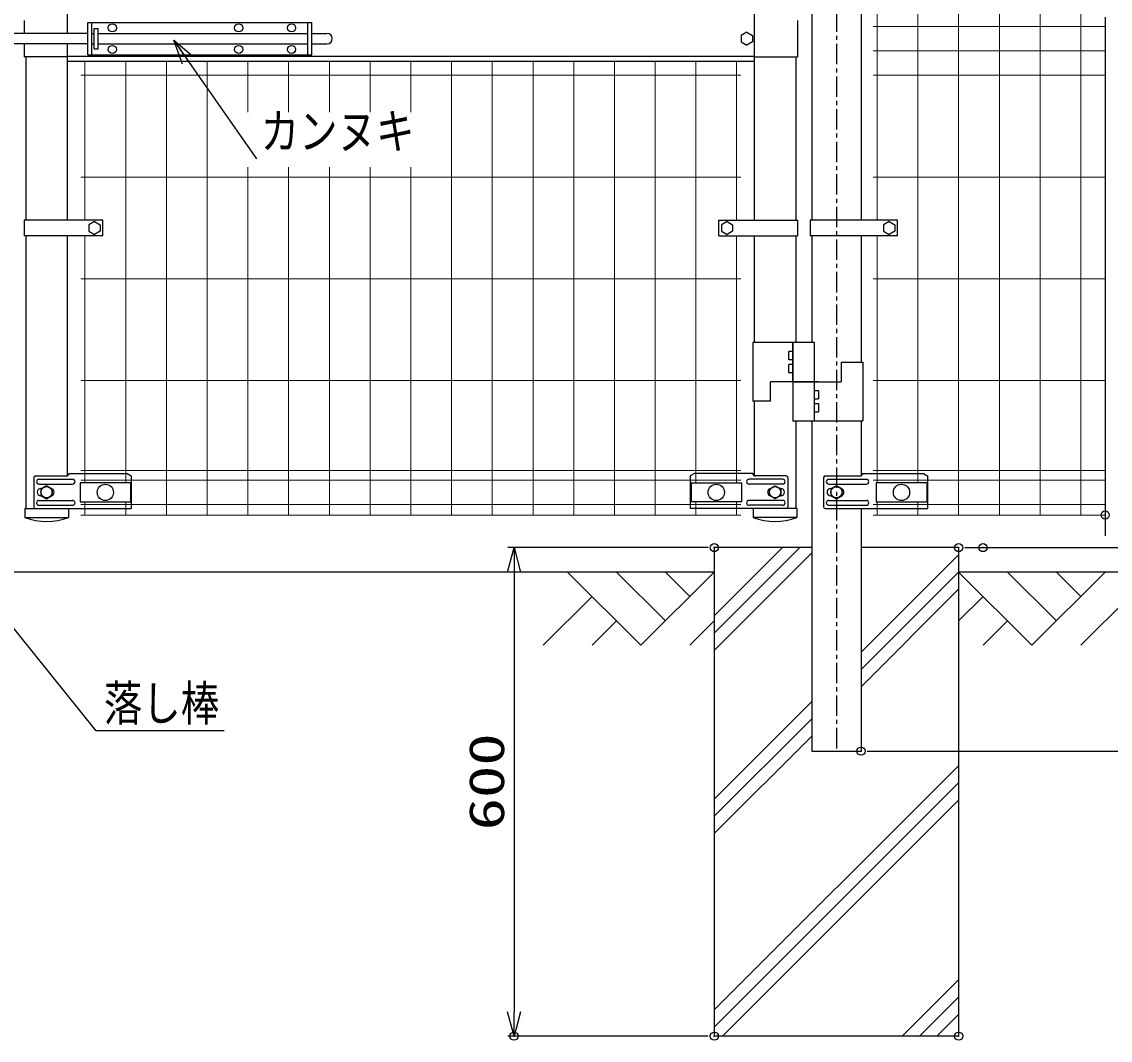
# Model space of a CAD drawing. Units: millimetres, scale not verified. Extents: x -4455 to 4455, y -3150 to 3150.
# Drawn here: x 1391 to 2727, y -1049 to 201 of the extents above; entities that cross this region are included whole.
import ezdxf
from ezdxf.enums import TextEntityAlignment as Align

# ---------------------------------------------------------------- set-up
doc = ezdxf.new("R2010")
doc.units = ezdxf.units.MM
doc.header["$LTSCALE"] = 20
doc.header["$PDMODE"] = 32
doc.header["$PDSIZE"] = 10
doc.linetypes.add('USER1', pattern=[2, 1.25, -0.25, 0.25, -0.25])
for name, color, linetype, lineweight in [('0-0_1', 7, 'Continuous', 25), ('0-1_0', 7, 'Continuous', 25), ('0-4_EXTCNT-LMEC0', 1, 'Continuous', 25), ('0-5_LAYER04', 7, 'Continuous', 25), ('0-8_2', 7, 'Continuous', 25), ('0-9_D-STR2', 7, 'Continuous', 13)]:
    doc.layers.add(name, color=color, linetype=linetype, lineweight=lineweight)
doc.layers.add('0-2_DEFPOINTS', color=7, linetype='Continuous')
doc.styles.add('ＭＳ ゴシック', font='')
doc.styles.get('ＭＳ ゴシック').set_extended_font_data('MS Gothic')

# ---------------------------------------------------------------- blocks, each defined once
blk = doc.blocks.new('_Open30')
at = {"layer": '0-1_0', "color": 1}
blk.add_line((0, 0), (-20, 0), dxfattribs=at)
blk.add_lwpolyline([(-20, 5.36), (0, 0), (-20, -5.36)], dxfattribs=at)

msp = doc.modelspace()

# ---------------------------------------------------------------- linework, layer by layer
at = {"layer": '0-0_1', "color": 3, "linetype": 'USER1'}
msp.add_line((2391.15, 893.99), (2391.15, -692.14), dxfattribs=at)
at = {"layer": '0-0_1'}
for p, q in [((1446.95, 403.53), (1446.95, 187.02)), ((2290.35, 403.53), (2290.35, -42.49)), ((2360.9, 403.52), (2360.9, -42.48)), ((2421.4, 403.52), (2421.4, -42.48)), ((1394.15, 203.02), (1394.15, 187.02)), ((1472.25, 200.52), (1747.25, 200.52)), ((1472.25, 160.52), (1472.25, 200.52)), ((1477.25, 160.52), (1477.25, 200.52)), ((1742.25, 160.52), (1742.25, 200.52)), ((1747.25, 160.52), (1747.25, 200.52)), ((2343.15, 203.02), (2343.15, 158.02)), ((1484.75, 168.02), (1484.75, 193.02)), ((2281.05, 188.52), (2274.13, 184.52)), ((2281.05, 188.52), (2287.98, 184.52)), ((1472.25, 187.02), (1310.05, 187.02)), ((1472.25, 174.02), (1310.05, 174.02)), ((1394.15, 174.02), (1394.15, 158.02)), ((1446.95, 174.02), (1446.95, -42.49)), ((1477.25, 187.02), (1479.75, 187.02)), ((1477.25, 174.02), (1479.75, 174.02)), ((1484.75, 187.02), (1742.25, 187.02)), ((1484.75, 174.02), (1742.25, 174.02)), ((1747.25, 187.02), (1765.75, 187.02)), ((1747.25, 174.02), (1765.75, 174.02)), ((2274.13, 184.52), (2274.13, 176.52)), ((2274.13, 176.52), (2281.05, 172.52)), ((2287.98, 176.52), (2281.05, 172.52)), ((2287.98, 184.52), (2287.98, 176.52)), ((1472.25, 160.52), (1747.25, 160.52)), ((1479.75, 168.02), (1484.75, 168.02)), ((1446.95, 158.02), (1394.15, 158.02)), ((1396.15, 158.02), (1396.15, -42.49)), ((1446.95, 159.02), (2290.35, 159.02)), ((1446.95, 153.02), (2290.35, 153.02)), ((2290.35, 158.02), (2343.15, 158.02)), ((2341.15, 158.02), (2341.15, -42.49)), ((1490.65, -42.49), (1393.97, -42.49)), ((1393.97, -42.49), (1393.97, -61.47)), ((1480.5, -43.98), (1473.58, -47.98)), ((1473.58, -47.98), (1473.58, -55.98)), ((1480.5, -43.98), (1487.43, -47.98)), ((1487.43, -47.98), (1487.43, -55.98)), ((1490.65, -61.48), (1490.65, -42.48)), ((2246.65, -61.48), (2246.65, -42.48)), ((2246.65, -42.49), (2343.34, -42.49)), ((2256.8, -43.98), (2263.73, -47.98)), ((2263.73, -47.98), (2263.73, -55.98)), ((2343.34, -42.49), (2343.34, -61.47)), ((2456, -43.98), (2449.08, -47.98)), ((2449.08, -47.98), (2449.08, -55.98)), ((2456, -43.98), (2462.93, -47.98)), ((2462.93, -47.98), (2462.93, -55.98)), ((2466.15, -61.48), (2466.15, -42.48)), ((1490.65, -61.47), (1393.97, -61.47)), ((1396.15, -61.47), (1396.15, -396.48)), ((1446.95, -61.47), (1446.95, -356.28)), ((1473.58, -55.98), (1480.5, -59.98)), ((1487.43, -55.98), (1480.5, -59.98)), ((2246.65, -61.47), (2343.34, -61.47)), ((2249.88, -55.98), (2256.8, -59.98)), ((2263.73, -55.98), (2256.8, -59.98)), ((2290.35, -61.47), (2290.35, -192.73)), ((2341.15, -61.47), (2341.15, -192.73)), ((2466.15, -61.48), (2358.9, -61.48)), ((2360.9, -61.48), (2360.9, -192.73)), ((2421.4, -61.48), (2421.4, -216.73)), ((2449.08, -55.98), (2456, -59.98)), ((2462.93, -55.98), (2456, -59.98)), ((2337.8, -192.73), (2337.8, -288.73)), ((2337.8, -240.73), (2337.8, -192.73)), ((2364.25, -288.73), (2364.25, -192.73)), ((2332.8, -213.73), (2332.8, -203.73)), ((2337.8, -203.73), (2332.8, -203.73)), ((2337.8, -213.73), (2332.8, -213.73)), ((2337.8, -219.73), (2332.8, -219.73)), ((2396.9, -216.73), (2423.4, -216.73)), ((2396.9, -216.73), (2396.9, -240.73)), ((2369.1, -240.73), (2310, -240.73)), ((2310, -264.73), (2310, -240.73)), ((2337.8, -240.73), (2396.9, -240.73)), ((2364.25, -251.73), (2369.25, -251.73)), ((2369.25, -251.73), (2369.25, -261.73)), ((2310, -264.73), (2288.35, -264.73)), ((2290.35, -264.73), (2290.35, -356.28)), ((2364.25, -261.73), (2369.25, -261.73)), ((2364.25, -267.73), (2369.25, -267.73)), ((2364.25, -277.73), (2369.25, -277.73)), ((2369.25, -267.73), (2369.25, -277.73)), ((2337.8, -288.73), (2423.4, -288.73)), ((2341.15, -288.73), (2341.15, -396.48)), ((2360.9, -288.73), (2360.9, -694.48)), ((2421.4, -288.73), (2421.4, -356.28)), ((1405.76, -358.48), (1405.76, -394.48)), ((1407.76, -356.48), (1445.87, -356.48)), ((1412.12, -360.48), (1453.45, -360.48)), ((1448.87, -353.48), (1520.55, -353.48)), ((1520.55, -353.48), (1525.55, -356.48)), ((1525.55, -356.48), (1525.55, -363.23)), ((2216.76, -353.48), (2211.76, -356.48)), ((2211.76, -356.48), (2211.76, -363.23)), ((2288.44, -353.48), (2216.76, -353.48)), ((2325.19, -360.48), (2283.86, -360.48)), ((2329.55, -356.48), (2291.44, -356.48)), ((2331.55, -358.48), (2331.55, -394.48)), ((2375.36, -358.48), (2375.36, -394.48)), ((2377.36, -356.48), (2420.32, -356.48)), ((2381.72, -360.48), (2427.9, -360.48)), ((2423.32, -353.48), (2443.75, -353.48)), ((2423.32, -353.48), (2497.9, -353.48)), ((2497.9, -353.48), (2502.9, -356.48)), ((2502.9, -356.48), (2502.9, -363.23)), ((1412.12, -366.48), (1453.45, -366.48)), ((1414.46, -371.98), (1415.49, -371.98)), ((1525.55, -363.23), (1525.55, -384.48)), ((2211.76, -363.23), (2211.76, -396.48)), ((2325.19, -366.48), (2283.86, -366.48)), ((2322.84, -371.98), (2321.82, -371.98)), ((2381.72, -366.48), (2427.9, -366.48)), ((2384.06, -371.98), (2385.09, -371.98)), ((2502.9, -363.23), (2502.9, -396.48)), ((1412.12, -386.48), (1453.45, -386.48)), ((1414.46, -380.98), (1415.49, -380.98)), ((1525.55, -384.48), (1525.55, -396.48)), ((2325.19, -386.48), (2283.86, -386.48)), ((2322.84, -380.98), (2321.82, -380.98)), ((2381.72, -386.48), (2427.9, -386.48)), ((2384.06, -380.98), (2385.09, -380.98)), ((1407.76, -396.48), (1525.55, -396.48)), ((1412.12, -392.48), (1453.45, -392.48)), ((2329.55, -396.48), (2211.76, -396.48)), ((2325.19, -392.48), (2283.86, -392.48)), ((2377.36, -396.48), (2443.75, -396.48)), ((2377.36, -396.48), (2502.9, -396.48)), ((2381.72, -392.48), (2427.9, -392.48)), ((2421.4, -396.48), (2421.4, -694.48)), ((2241.15, -444.48), (2241.15, -1044.48)), ((2360.9, -444.48), (2241.15, -444.48)), ((2541.15, -444.48), (2421.4, -444.48)), ((2541.15, -444.48), (2541.15, -1044.48)), ((2241.15, -474.48), (541.15, -474.48)), ((2816.15, -474.48), (2541.15, -474.48)), ((2360.9, -694.48), (2421.4, -694.48)), ((2541.15, -1044.48), (2241.15, -1044.48))]:
    msp.add_line(p, q, dxfattribs=at)
at = {"layer": '0-0_1', "color": 2}
for p, q in [((2241.15, -549.48), (2346.15, -444.48)), ((2324.94, -444.48), (2241.15, -528.27)), ((2360.9, -450.95), (2241.15, -570.7)), ((2541.15, -453.27), (2421.4, -573.02)), ((2421.4, -594.23), (2541.15, -474.48)), ((2541.15, -495.7), (2421.4, -615.45)), ((2360.9, -633.52), (2241.15, -753.27)), ((2241.15, -774.48), (2360.9, -654.73)), ((2360.9, -675.95), (2241.15, -795.7)), ((2541.15, -712.31), (2241.15, -1012.31)), ((2241.15, -1033.53), (2541.15, -733.53)), ((2541.15, -754.74), (2251.41, -1044.48)), ((2541.15, -975.31), (2471.99, -1044.48)), ((2493.2, -1044.48), (2541.15, -996.53)), ((2541.15, -1017.74), (2514.41, -1044.48))]:
    msp.add_line(p, q, dxfattribs=at)
at = {"layer": '0-0_1', "color": 4}
for p, q in [((2061.15, -474.48), (2151.15, -564.48)), ((2121.15, -474.48), (2181.15, -534.48)), ((2241.15, -474.48), (2151.15, -564.48)), ((2181.15, -474.48), (2211.15, -504.48)), ((2541.15, -474.48), (2631.15, -564.48)), ((2601.15, -474.48), (2661.15, -534.48)), ((2721.15, -474.48), (2631.15, -564.48)), ((2661.15, -474.48), (2691.15, -504.48)), ((2091.15, -504.48), (2031.15, -564.48)), ((2571.15, -504.48), (2541.15, -534.48)), ((2751.15, -504.48), (2691.15, -564.48)), ((2121.15, -534.48), (2091.15, -564.48)), ((2241.15, -534.48), (2211.15, -564.48)), ((2601.15, -534.48), (2571.15, -564.48))]:
    msp.add_line(p, q, dxfattribs=at)
at = {"layer": '0-0_1'}
for points in [[(1479.75, 168.02), (1479.75, 193.02), (1484.75, 193.02)], [(2256.8, -43.98), (2249.88, -47.98), (2249.88, -55.98)], [(2466.15, -42.48), (2358.9, -42.48), (2358.9, -61.48)], [(2364.25, -192.73), (2288.35, -192.73), (2288.35, -264.73)], [(2337.8, -229.73), (2332.8, -229.73), (2332.8, -219.73)]]:
    msp.add_lwpolyline(points, dxfattribs=at)
for centre in [(1502.25, 193.77), (1657.25, 193.77), (1722.25, 193.77), (1502.25, 167.27), (1657.25, 167.27), (1722.25, 167.27)]:
    msp.add_circle(centre, 5, dxfattribs=at)
for centre, radius, start, end in [((1765.75, 180.52), 6.5, 270, 90), ((1407.76, -358.48), 2, 90, 180), ((1412.12, -363.48), 3, 90, 270), ((1445.87, -353.48), 3, 270, 0), ((1453.45, -363.48), 3, 270, 90), ((2283.86, -363.48), 3, 90, 270), ((2291.44, -353.48), 3, 180, 270), ((2325.19, -363.48), 3, 270, 90), ((2329.55, -358.48), 2, 0, 90), ((2377.36, -358.48), 2, 90, 180), ((2381.72, -363.48), 3, 90, 270), ((2420.32, -353.48), 3, 270, 0), ((2427.9, -363.48), 3, 270, 90), ((1414.46, -376.48), 4.5, 90, 270), ((1426.23, -376.48), 4.5, 299.99991, 60.0015), ((2311.08, -376.48), 4.5, 119.9985, 240.00009), ((2322.84, -376.48), 4.5, 270, 90), ((2384.06, -376.48), 4.5, 90, 270), ((2395.83, -376.48), 4.5, 300.08078, 59.91922), ((1412.12, -389.48), 3, 90, 270), ((1453.45, -389.48), 3, 270, 90), ((2283.86, -389.48), 3, 90, 270), ((2325.19, -389.48), 3, 270, 90), ((2381.72, -389.48), 3, 90, 270), ((2427.9, -389.48), 3, 270, 90), ((1407.76, -394.48), 2, 180, 270), ((2329.55, -394.48), 2, 270, 0), ((2377.36, -394.48), 2, 180, 270)]:
    msp.add_arc(centre, radius, start, end, dxfattribs=at)
at = {"layer": '0-1_0'}
for p, q in [((1679.49, 33.1), (1578.9, 176.83)), ((2423.4, -216.73), (2423.4, -288.73)), ((1462.65, -365.15), (1462.65, -388.15)), ((1524.65, -365.15), (1462.65, -365.15)), ((1524.65, -365.15), (1524.65, -388.15)), ((2212.65, -365.15), (2212.65, -388.15)), ((2212.65, -365.15), (2274.65, -365.15)), ((2440, -365.15), (2440, -388.15)), ((2502, -365.15), (2440, -365.15)), ((2502, -365.15), (2502, -388.15)), ((1462.65, -388.15), (1524.65, -388.15)), ((2440, -388.15), (2502, -388.15))]:
    msp.add_line(p, q, dxfattribs=at)
at = {"layer": '0-1_0', "color": 1}
for p, q in [((2233.65, -444.48), (1987.85, -444.48)), ((1995.35, -474.48), (1995.35, -1014.48)), ((2233.65, -1044.48), (1987.85, -1044.48))]:
    msp.add_line(p, q, dxfattribs=at)
at = {"layer": '0-1_0'}
for points in [[(2274.65, -365.15), (2274.65, -388.15), (2212.65, -388.15)], [(1639.49, -669.34), (1482.33, -669.34), (1367.02, -526.03)]]:
    msp.add_lwpolyline(points, dxfattribs=at)
for centre in [(1493.65, -376.65), (2243.65, -376.65), (2471, -376.65)]:
    msp.add_circle(centre, 10.01, dxfattribs=at)
at = {"layer": '0-2_DEFPOINTS'}
for p in [(2721, -404.48), (2241.15, -444.48), (2541.15, -444.48), (2571.15, -444.48), (2421.4, -694.48), (1995.35, -1044.48), (2241.15, -1044.48), (2541.15, -1044.48)]:
    msp.add_point(p, dxfattribs=at)
at = {"layer": '0-4_EXTCNT-LMEC0', "color": 4}
msp.add_line((2721, 207.07), (2721, -429.87), dxfattribs=at)
at = {"layer": '0-4_EXTCNT-LMEC0'}
for p, q in [((2548.65, -444.48), (3207.15, -444.48)), ((2548.65, -444.48), (2968.15, -444.48)), ((2548.65, -444.48), (2968.5, -444.48)), ((2578.65, -444.48), (3088.5, -444.48)), ((2428.9, -694.48), (3328.5, -694.48)), ((2428.9, -694.48), (2968.15, -694.48))]:
    msp.add_line(p, q, dxfattribs=at)
at = {"layer": '0-5_LAYER04'}
for p, q in [((1394.65, -396.48), (1394.65, -407.48)), ((1394.65, -396.48), (1448.45, -396.48)), ((1448.45, -396.48), (1448.45, -407.48)), ((2342.65, -396.48), (2288.85, -396.48)), ((2288.85, -396.48), (2288.85, -407.48)), ((2342.65, -396.48), (2342.65, -407.48)), ((1394.65, -407.48), (1448.45, -407.48)), ((2342.65, -407.48), (2288.85, -407.48))]:
    msp.add_line(p, q, dxfattribs=at)
for centre in [(1421.55, -337.62), (2315.76, -337.62)]:
    msp.add_arc(centre, 74.86, 248.94141, 291.05859, dxfattribs=at)
at = {"layer": '0-8_2'}
for p, q in [((1414.63, -372.48), (1414.63, -380.48)), ((1428.48, -380.48), (1428.48, -372.48)), ((2308.83, -372.48), (2315.75, -368.48)), ((2315.75, -368.48), (2322.68, -372.48)), ((2398.08, -372.48), (2391.15, -368.48)), ((2398.08, -380.48), (2398.08, -372.48)), ((1414.63, -380.48), (1421.55, -384.48)), ((1421.55, -384.48), (1428.48, -380.48)), ((2384.23, -380.48), (2391.15, -384.48)), ((2391.15, -384.48), (2398.08, -380.48))]:
    msp.add_line(p, q, dxfattribs=at)
for points in [[(1428.48, -372.48), (1421.55, -368.48), (1414.63, -372.48)], [(2315.75, -384.48), (2308.83, -380.48), (2308.83, -372.48)], [(2322.68, -372.48), (2322.68, -380.48), (2315.75, -384.48)], [(2391.15, -368.48), (2384.23, -372.48), (2384.23, -380.48)]]:
    msp.add_lwpolyline(points, dxfattribs=at)
for centre in [(1421.55, -376.48), (2315.75, -376.48), (2391.15, -376.48)]:
    msp.add_circle(centre, 6.93, dxfattribs=at)
at = {"layer": '0-9_D-STR2'}
for p, q in [((2541.15, -404.48), (2541.15, 765.52)), ((2591.15, -404.48), (2591.15, 765.52)), ((2641.15, -404.48), (2641.15, 765.52)), ((2691.15, -404.48), (2691.15, 765.52)), ((2491.15, -365.15), (2491.15, 725.27)), ((2441.15, -42.48), (2441.15, 403.52)), ((2721, 195.52), (2436.15, 195.52)), ((2721, 165.52), (2436.15, 165.52)), ((1468.65, -42.49), (1468.65, 153.02)), ((1518.65, -365.15), (1518.65, 153.02)), ((1568.65, -404.48), (1568.65, 153.02)), ((1618.65, -404.48), (1618.65, 153.02)), ((1668.65, 90.44), (1668.65, 153.02)), ((1718.65, 90.44), (1718.65, 153.02)), ((1768.65, 90.44), (1768.65, 153.02)), ((1818.65, 90.44), (1818.65, 153.02)), ((1868.65, 90.44), (1868.65, 153.02)), ((1918.65, -404.48), (1918.65, 153.02)), ((1968.65, -404.48), (1968.65, 153.02)), ((2018.65, -404.48), (2018.65, 153.02)), ((2068.65, -404.48), (2068.65, 153.02)), ((2118.65, -404.48), (2118.65, 153.02)), ((2168.65, -404.48), (2168.65, 153.02)), ((2218.65, -365.15), (2218.65, 153.02)), ((2268.65, -42.49), (2268.65, 153.02)), ((2273.65, 135.52), (1463.65, 135.52)), ((2721, 135.52), (2436.15, 135.52)), ((1668.65, -404.48), (1668.65, 22.55)), ((1718.65, -404.48), (1718.65, 22.55)), ((1768.65, -404.48), (1768.65, 22.55)), ((1818.65, -404.48), (1818.65, 22.55)), ((1868.65, -404.48), (1868.65, 22.55)), ((2273.65, 10.52), (1463.65, 10.52)), ((2721, 10.52), (2436.15, 10.52)), ((1468.65, -365.15), (1468.65, -61.47)), ((2268.65, -365.15), (2268.65, -61.47)), ((2441.15, -365.15), (2441.15, -61.48)), ((2273.65, -114.48), (1463.65, -114.48)), ((2721, -114.48), (2436.15, -114.48)), ((2273.65, -239.48), (1463.65, -239.48)), ((2721, -239.48), (2436.15, -239.48)), ((2273.65, -349.73), (1463.65, -349.73)), ((2721, -349.73), (2436.15, -349.73)), ((2273.65, -361.58), (1463.65, -361.58)), ((2721, -361.58), (2436.15, -361.58)), ((2273.65, -391.38), (1463.65, -391.38)), ((1468.65, -404.48), (1468.65, -388.15)), ((1518.65, -404.48), (1518.65, -388.15)), ((2218.65, -404.48), (2218.65, -388.15)), ((2268.65, -404.48), (2268.65, -388.15)), ((2721, -391.38), (2436.15, -391.38)), ((2441.15, -404.48), (2441.15, -388.15)), ((2491.15, -404.48), (2491.15, -388.15)), ((2273.65, -404.48), (1463.65, -404.48)), ((2721, -404.48), (2436.15, -404.48))]:
    msp.add_line(p, q, dxfattribs=at)

# ---------------------------------------------------------------- block references
at = {"layer": '0-1_0', "xscale": 1.5, "yscale": 1.5}
for p, rotation in [((1577.76, 178.47), 124.98456), ((1995.35, -444.48), 90), ((1995.35, -1044.48), 270)]:
    msp.add_blockref('_Open30', p, dxfattribs=dict(at, rotation=rotation))

# ---------------------------------------------------------------- texts
at = {"layer": '0-1_0', "color": 3, "style": 'ＭＳ ゴシック', "width": 0.8}
for s, p in [('カンヌキ', (1684.29, 32.27)), ('落し棒', (1491.83, -670.17))]:
    msp.add_text(s, height=43.26, dxfattribs=at).set_placement(p, align=Align.BOTTOM_LEFT)
at = {"layer": '0-1_0', "color": 3, "style": 'ＭＳ ゴシック', "width": 1.35}
msp.add_text('600', height=43.26, rotation=90, dxfattribs=at).set_placement((1996.17, -791.73), align=Align.BOTTOM_LEFT)

doc.saveas('drawing.dxf')
